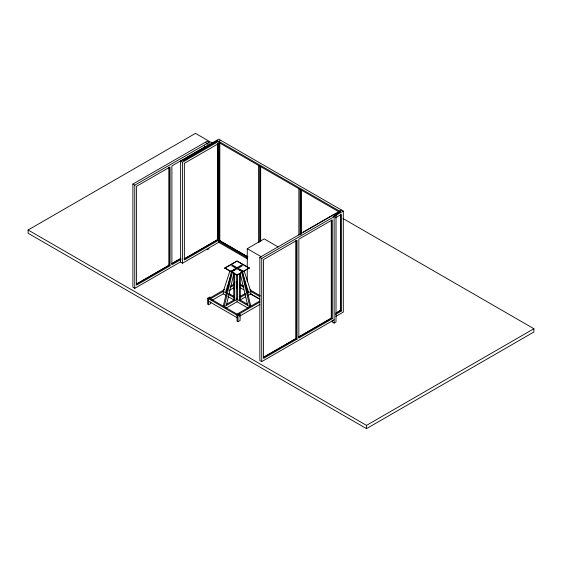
<?xml version="1.0" encoding="UTF-8"?>
<svg xmlns="http://www.w3.org/2000/svg" width="562" height="562" viewBox="0 0 562 562"><rect width="100%" height="100%" fill="white"/><g stroke="black" fill="none" stroke-linecap="round" stroke-linejoin="round"><path stroke-width="0.84" d="M223.283 306.178L231.628 270.821L235.857 268.376L236.799 268.917L232.57 271.362L224.224 306.719L237.038 299.321L237.038 301.766L225.727 308.292M226.338 305.503L234.087 272.668M230.013 270.638L223.283 291.383L223.283 293.828L211.979 300.354M231.319 274.347L225.397 292.605L226.338 292.064L229.029 283.768M343.024 218.534L533.9 328.735L533.9 331.994L366.508 428.637L28.1 233.265L28.1 230.006L195.492 133.363L212.225 143.022M180.662 261.829L134.768 288.327L132.885 287.245L132.885 184.083L207.181 141.188L209.057 142.277L209.057 144.891M132.885 184.083L134.768 185.172L209.057 142.277M205.348 146.591L171.888 165.909L171.888 264.723L181.013 259.454M219.082 242.089L182.495 263.22L180.613 262.131L180.613 161.146L218.695 139.158L343.305 211.094L343.305 312.086L335.837 316.392M180.613 161.146L182.495 162.228L220.578 140.24M136.362 284.084L169.057 265.208L169.057 167.265M171.649 263.711L180.774 258.443M136.475 284.154L169.176 265.278L169.176 167.335M171.768 263.775L180.894 258.513M170.054 265.784L136.601 285.103L136.601 186.282L170.054 166.97L170.054 265.784L168.804 265.06M184.118 258.956L217.698 239.567L217.698 143.373M184.238 259.019L217.817 239.637L217.817 143.443M218.695 240.143L184.371 259.96L184.371 163.317L218.695 143.5L218.695 240.143L217.445 239.419M247.575 258.991L218.695 242.313L218.695 241.231L219.953 240.508M207.181 249.781L209.057 248.692M247.266 266.901L247.266 248.664L264.196 238.885L278.176 246.964M224.807 267.969L237.038 260.909L249.261 267.969L237.038 275.296L224.807 267.969L237.038 275.029L249.261 267.969M224.807 268.243L237.038 261.182L249.261 268.243M233.743 266.88L234.684 266.339M303.332 232.001L341.422 210.012M334.13 319.82L261.723 361.626L259.841 360.544L259.841 257.382L334.13 214.487L336.013 215.576L336.013 321.991L334.13 323.08L332.254 321.991L332.254 320.249M334.453 215.049L340.537 211.67L334.573 215.12M239.384 270.139L240.325 269.598M335.837 215.408L343.305 211.094M259.841 257.382L261.723 258.464L336.013 215.576M242.44 270.821L238.211 268.376L237.269 268.917L241.505 271.362L242.44 270.821L250.793 306.178M335.451 217.796L341.422 214.354L341.422 310.997L335.451 314.446M210.708 301.822L210.708 303.529L208.586 304.752L207.645 304.211L207.645 298.239L209.767 297.017L210.708 297.558M224.793 289.43L208.586 298.78L208.586 304.752M230.82 285.946L233.834 284.203M210.469 298.78L223.283 291.383L227.048 293.561M230.251 287.358L234.024 285.187M229.5 290.238L234.024 287.625M226.296 304.435L234.586 299.651M240.051 296.497L245.327 293.448M246.837 292.584L248.341 291.713M240.234 297.474L245.517 294.432M247.772 293.125L250.793 291.383L259.834 296.603M240.234 299.918L245.517 296.869M247.772 295.57L250.793 293.828L259.834 299.047M237.038 314.116L259.834 300.958M260.023 301.935L237.038 315.205L237.038 321.176L237.979 321.724L240.093 320.502L240.093 314.523L239.152 313.982M207.645 298.239L237.979 315.746L240.093 314.523M239.482 316.237L260.023 304.379M335.943 313.006L340.424 310.421L340.424 214.227M336.062 313.076L340.537 310.491L340.537 214.298M263.318 357.383L296.012 338.507L296.012 240.564M298.605 337.003L331.299 318.127L331.299 220.185M263.43 357.446L296.132 338.57L296.132 240.627M298.724 337.074L331.418 318.197L331.418 220.255M297.01 339.083L263.557 358.394L263.557 259.581L297.01 240.262L297.01 339.083L295.76 338.359M332.297 318.71L298.844 338.022L298.844 239.208L332.297 219.89L332.297 318.71L331.046 317.98M28.1 230.006L366.508 425.385L533.9 328.735M339.539 211.094L218.695 141.329L218.695 142.411L339.539 212.183M205.299 142.277L207.181 143.366L207.181 145.987M332.254 215.576L334.13 216.658L334.13 323.08M247.266 248.664L261.253 256.736M247.856 256.848L219.749 240.62L219.749 142.678M247.737 256.918L219.637 240.691L219.637 142.748M340.165 310.273L341.422 310.997M218.695 241.231L247.575 257.902M239.384 266.339L240.325 266.88M233.743 269.598L234.684 270.139M231.628 270.821L232.57 271.362M236.096 281.815L237.038 282.356L236.096 282.897L237.038 283.445L237.038 288.327M240.03 284.084L243.775 286.248M249.76 289.704L260.241 295.752M240.051 285.187L243.817 287.358M240.051 287.625L243.817 289.802M246.837 291.545L248.671 292.605L242.482 273.518M250.209 293.8L259.777 299.321M228.748 293.448L234.024 296.497M239.482 299.651L247.772 304.435M228.558 294.432L233.834 297.474M236.096 298.78L249.851 306.719L241.505 271.362M223.283 293.828L226.296 295.57M227.807 296.441L233.834 299.918M237.038 301.766L248.341 308.292M209.528 298.239L237.979 314.664M208.586 301.225L237.038 317.649M244.056 270.638L250.793 291.383L250.793 293.828M244.772 282.932L247.73 292.064M240.185 273.511L247.73 305.503M366.508 425.385L366.508 428.637M301.099 189.647L301.099 234.242M300.979 189.71L300.979 234.312M300.045 189.38L300.045 234.853M298.865 188.699L298.865 235.049M261.723 258.464L261.723 361.626M260.656 166.296L260.656 241.505M260.543 166.366L260.543 241.569M259.609 166.029L259.609 242.11M258.429 165.354L258.429 242.306M247.266 268.643L247.266 281.674M240.325 273.09L240.325 300.136L239.384 300.684L239.384 273.631M237.979 315.746L237.979 321.724M237.269 274.158L237.269 299.462M236.799 274.158L236.799 299.462M234.684 273.631L234.684 300.684L233.743 300.136L233.743 273.09M233.982 283.037L233.982 284.744M233.982 287.301L233.982 289.008M204.463 146.085L204.463 147.834M204.343 146.015L204.343 147.764M182.495 162.228L182.495 263.22M134.768 185.172L134.768 288.327M217.698 140.753L183.374 160.57L217.698 140.753M232.57 265.116L231.628 265.664L235.857 268.102L236.799 267.561L232.57 265.116M241.505 265.116L237.269 267.561L238.211 268.102L242.44 265.664L241.505 265.116"/></g></svg>
